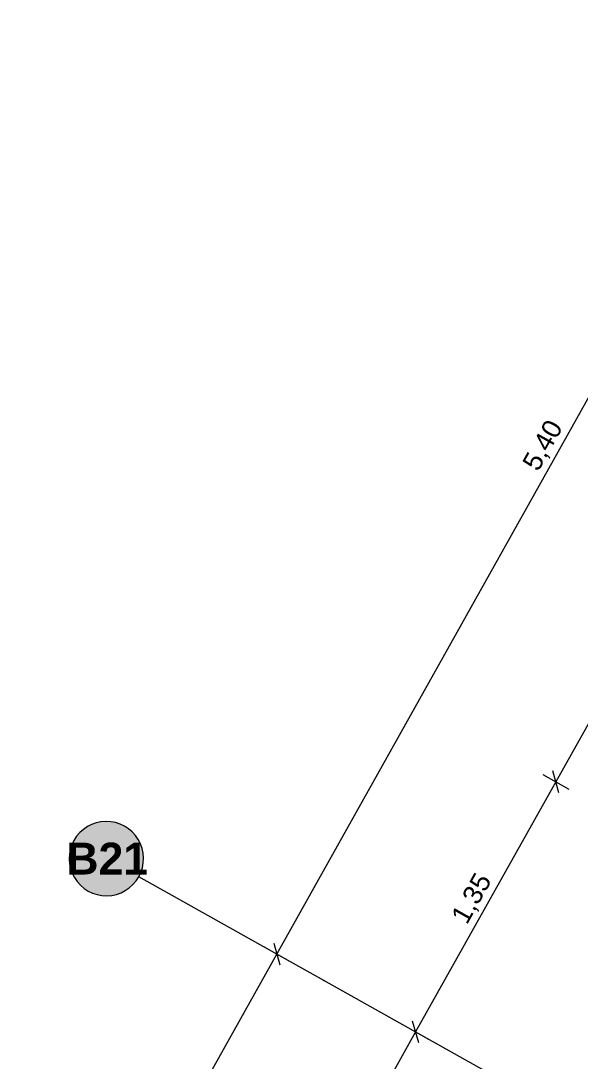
# Model space of a CAD drawing. Header units: metres. Extents: x -36 to 59, y 39 to 183.
# Drawn here: x -13.462 to -10.822, y 143.082 to 147.985 of the extents above; entities that cross this region are included whole.
import ezdxf

# ---------------------------------------------------------------- set-up
doc = ezdxf.new("R2010")
doc.units = ezdxf.units.M
doc.header["$MEASUREMENT"] = 0
doc.linetypes.add('Strichpunktlinie', pattern=[0.006703, 0.003528, -0.001764, 0, -0.001411])
doc.linetypes.add('Wipeout_Contour', pattern=[1, 0, -1])
for name, color, linetype in [('00  Raster', 7, 'Continuous'), ('00  Raster_Deckschraffur', 7, 'Continuous'), ('10  Fassade_Deckschraffur', 7, 'Continuous'), ('40  Bemaßung 1_ 50 AUSBAU', 7, 'Continuous'), ('40  Bemaßung 1_50 Achse', 7, 'Continuous'), ('Neubau_40  Bemaßung 1_50 Achse', 7, 'Continuous')]:
    doc.layers.add(name, color=color, linetype=linetype)
doc.styles.add('ERSTELLTER_STIL_1', font='')
doc.styles.add('ERSTELLTER_STIL_2', font='')
doc.styles.get('ERSTELLTER_STIL_1').set_extended_font_data('Arial')
doc.styles.get('ERSTELLTER_STIL_2').set_extended_font_data('Arial', bold=True)

msp = doc.modelspace()

# ---------------------------------------------------------------- wipeouts: each hides what was drawn before it
at = {"color": 254, "linetype": 'Wipeout_Contour', "lineweight": 0, "ltscale": 578.896248}
msp.add_wipeout([(1.5068, 161.8649), (-18.3925, 126.3498), (-18.2219, 126.2542), (1.6769, 161.7686)], dxfattribs=at).dxf.layer = '10  Fassade_Deckschraffur'

# ---------------------------------------------------------------- next in the draw order: wipeouts: each hides what was drawn before it
at = {"color": 254, "linetype": 'Wipeout_Contour', "lineweight": 0, "ltscale": 579.75037}
msp.add_wipeout([(1.2236, 162.0253), (-18.6764, 126.5088), (-18.6188, 126.4766), (1.2811, 161.9927)], dxfattribs=at).dxf.layer = '10  Fassade_Deckschraffur'

# ---------------------------------------------------------------- next in the draw order: wipeouts: each hides what was drawn before it
at = {"color": 254, "linetype": 'Wipeout_Contour', "lineweight": 0, "ltscale": 579.478914}
msp.add_wipeout([(-18.4602, 126.3877), (1.4393, 161.9032), (1.2811, 161.9927), (-18.6188, 126.4766)], dxfattribs=at).dxf.layer = '10  Fassade_Deckschraffur'

# ---------------------------------------------------------------- next in the draw order: wipeouts: each hides what was drawn before it
at = {"color": 254, "linetype": 'Wipeout_Contour', "lineweight": 0, "ltscale": 579.276268}
msp.add_wipeout([(1.4393, 161.9032), (-18.4602, 126.3877), (-18.4575, 126.3862), (1.4419, 161.9017)], dxfattribs=at).dxf.layer = '10  Fassade_Deckschraffur'

# ---------------------------------------------------------------- next in the draw order: wipeouts: each hides what was drawn before it
at = {"color": 254, "linetype": 'Wipeout_Contour', "lineweight": 0, "ltscale": 579.199343}
msp.add_wipeout([(1.4446, 161.9001), (-18.4548, 126.3847), (-18.4016, 126.3549), (1.4977, 161.8701)], dxfattribs=at).dxf.layer = '10  Fassade_Deckschraffur'

# ---------------------------------------------------------------- next in the draw order: wipeouts: each hides what was drawn before it
at = {"color": 254, "linetype": 'Wipeout_Contour', "lineweight": 0, "ltscale": 579.127053}
msp.add_wipeout([(-18.3972, 126.3524), (1.5021, 161.8676), (1.4977, 161.8701), (-18.4016, 126.3549)], dxfattribs=at).dxf.layer = '10  Fassade_Deckschraffur'

# ---------------------------------------------------------------- next in the draw order: wipeouts: each hides what was drawn before it
at = {"color": 254, "linetype": 'Wipeout_Contour', "lineweight": 0, "ltscale": 579.115676}
msp.add_wipeout([(1.5021, 161.8676), (-18.3972, 126.3524), (-18.3925, 126.3498), (1.5068, 161.8649)], dxfattribs=at).dxf.layer = '10  Fassade_Deckschraffur'

# ---------------------------------------------------------------- next in the draw order: hatches: boundary and pattern name
at = {"layer": '00  Raster_Deckschraffur', "linetype": 'Continuous', "lineweight": 0, "true_color": 0xffffff}
msp.add_hatch(color=7, dxfattribs=at).paths.add_polyline_path([(-13.2118, 144.1258, 1), (-12.9065, 143.9547, 1)])

# ---------------------------------------------------------------- next in the draw order: linework, layer by layer
at = {"layer": '00  Raster', "color": 7, "linetype": 'Strichpunktlinie', "lineweight": 13, "ltscale": 1000}
for p, q in [((-12.0341, 143.4659), (-12.9065, 143.9547)), ((7.6958, 132.4112), (-12.0341, 143.4659)), ((-12.0341, 143.4659), (-12.0341, 143.4659))]:
    msp.add_line(p, q, dxfattribs=at)
at = {"layer": '00  Raster', "color": 7, "linetype": 'Continuous', "lineweight": 13, "ltscale": 1000, "flags": 128}
msp.add_lwpolyline([(-13.2118, 144.1258, 1), (-12.9065, 143.9547, 1)], format="xyb", close=True, dxfattribs=at)
at = {"layer": '00  Raster', "color": 7, "linetype": 'Strichpunktlinie', "lineweight": 13, "ltscale": 1000}
msp.add_point((-12.0341, 143.4659), dxfattribs=at)
at = {"layer": '40  Bemaßung 1_ 50 AUSBAU', "color": 7, "linetype": 'Continuous', "lineweight": 13, "ltscale": 1000}
for p, q in [((-10.2825, 145.5794), (-10.9424, 144.4017)), ((-10.928, 144.3506), (-10.9567, 144.4527)), ((-10.9424, 144.4017), (-11.6022, 143.2239)), ((-11.0037, 144.436), (-10.881, 144.3673)), ((-11.5879, 143.1729), (-11.6166, 143.275)), ((-11.6022, 143.2239), (-12.2621, 142.0462)), ((-11.6636, 143.2583), (-11.5409, 143.1896))]:
    msp.add_line(p, q, dxfattribs=at)
at = {"layer": 'Neubau_40  Bemaßung 1_50 Achse', "color": 7, "linetype": 'Continuous', "lineweight": 13, "ltscale": 1000}
for p, q in [((-12.2565, 143.5905), (-9.617, 148.3015)), ((-12.1952, 143.5562), (-12.3179, 143.6249)), ((-12.2709, 143.6416), (-12.2422, 143.5395)), ((-14.8961, 138.8796), (-12.2565, 143.5905))]:
    msp.add_line(p, q, dxfattribs=at)

# ---------------------------------------------------------------- next in the draw order: texts
at = {"layer": '00  Raster', "color": 7, "linetype": 'Continuous', "lineweight": 13, "insert": (-13.247, 144.1152), "char_height": 0.15, "attachment_point": 1, "style": 'ERSTELLTER_STIL_2'}
msp.add_mtext('\\A1;{\\pql;\\pt0;\\fArial|b1|i0|c0|p38;B21}', dxfattribs=at)
at = {"layer": '40  Bemaßung 1_ 50 AUSBAU', "color": 7, "linetype": 'Continuous', "lineweight": 13, "insert": (-11.3465, 143.7172), "char_height": 0.09, "width": 0.239452, "attachment_point": 7, "rotation": 60.738, "style": 'ERSTELLTER_STIL_1'}
msp.add_mtext('\\A1;{\\pql;\\fArial|b0|i0|c0|p38;1,35}', dxfattribs=at)
at = {"layer": '40  Bemaßung 1_50 Achse', "color": 7, "linetype": 'Continuous', "lineweight": 13, "insert": (-11.011, 145.8504), "char_height": 0.09, "width": 0.239452, "attachment_point": 7, "rotation": 60.738, "style": 'ERSTELLTER_STIL_1'}
msp.add_mtext('\\A1;{\\pql;\\fArial|b0|i0|c0|p38;5,40}', dxfattribs=at)

doc.saveas('drawing.dxf')
